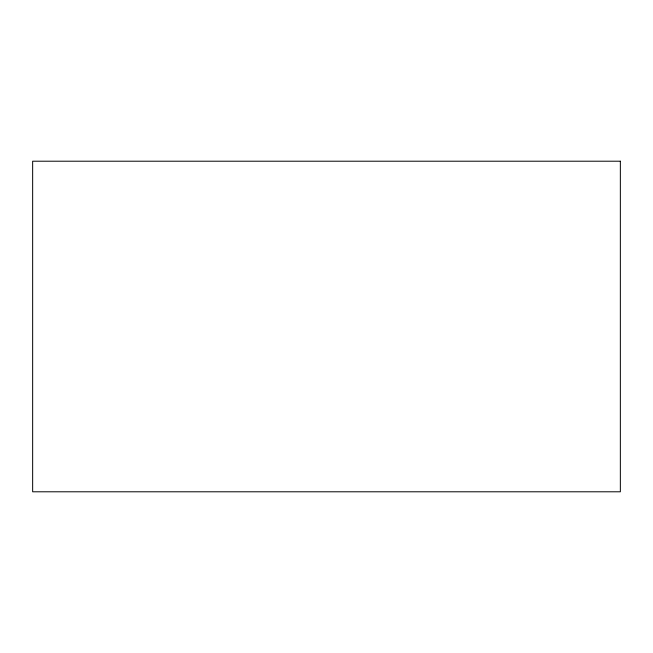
<?xml version="1.0" encoding="UTF-8"?>
<svg xmlns="http://www.w3.org/2000/svg" width="653" height="653" viewBox="0 0 653 653"><rect width="100%" height="100%" fill="white"/><g stroke="black" fill="none" stroke-linecap="round" stroke-linejoin="round"><path stroke-width="0.98" d="M620.35 161.209L32.65 161.209L32.65 491.791L620.35 491.791L620.35 161.209"/></g></svg>
